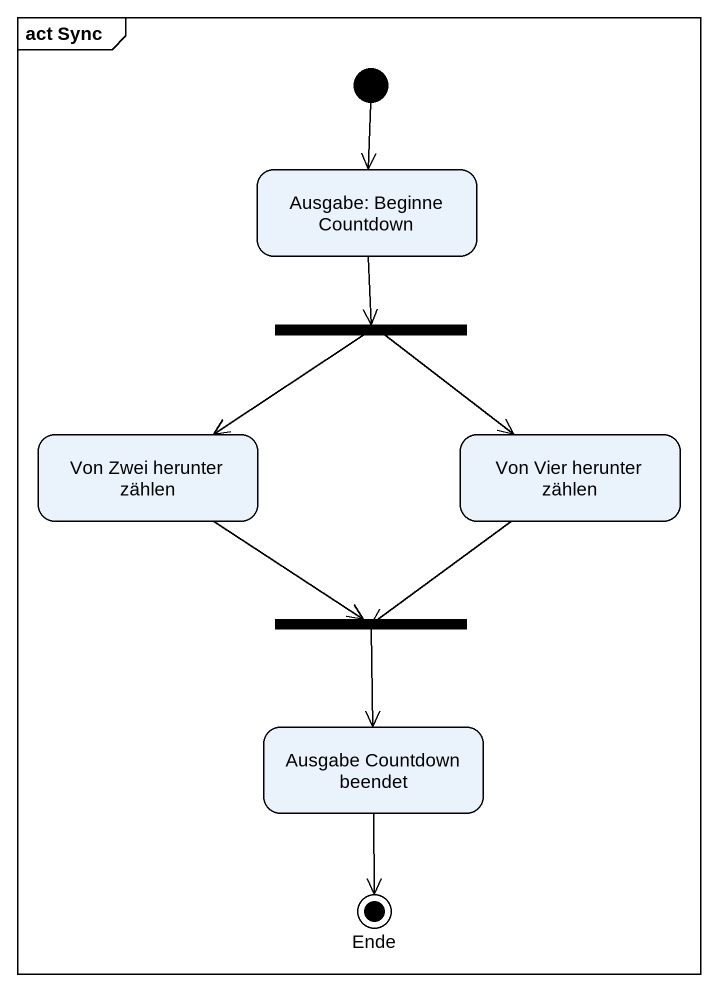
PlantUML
@startuml
mainframe act Sync
hide empty description
state "Ausgabe: Beginne Countdown" as Ausgabe_Beginne_Countdown
state fork1 <<fork>>
state "Von Zwei herunter zählen" as Von_Zwei_herunter_zählen
state "Von Vier herunter zählen" as Von_Vier_herunter_zählen
state fork2 <<join>>
state "Ausgabe Countdown beendet" as Ausgabe_Countdown_beendet
state Ende <<end>>
[*] --> Ausgabe_Beginne_Countdown
Ausgabe_Beginne_Countdown --> fork1
fork1 --> Von_Zwei_herunter_zählen
fork1 --> Von_Vier_herunter_zählen
Von_Zwei_herunter_zählen --> fork2
Von_Vier_herunter_zählen --> fork2
fork2 --> Ausgabe_Countdown_beendet
Ausgabe_Countdown_beendet --> Ende
@enduml
